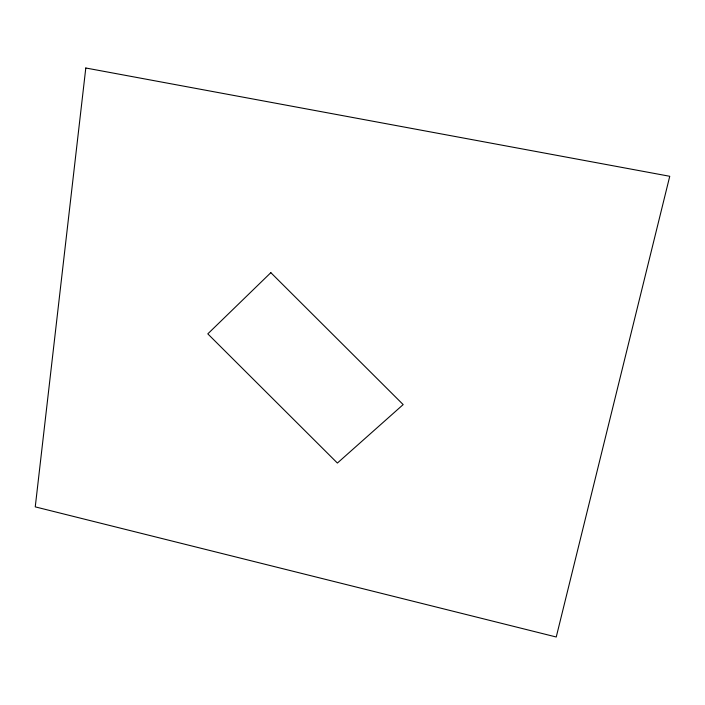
<?xml version="1.0" encoding="UTF-8"?>
<svg xmlns="http://www.w3.org/2000/svg" width="705" height="705" viewBox="0 0 705 705"><rect width="100%" height="100%" fill="white"/><g stroke="black" fill="none" stroke-linecap="round" stroke-linejoin="round"><path stroke-width="1.06" d="M85.799 67.997L35.25 506.869L556.245 637.003L669.75 176.285L85.799 67.997M270.843 272.668L207.808 333.862L337.395 463.053L403.172 404.591L270.843 272.668"/></g></svg>
